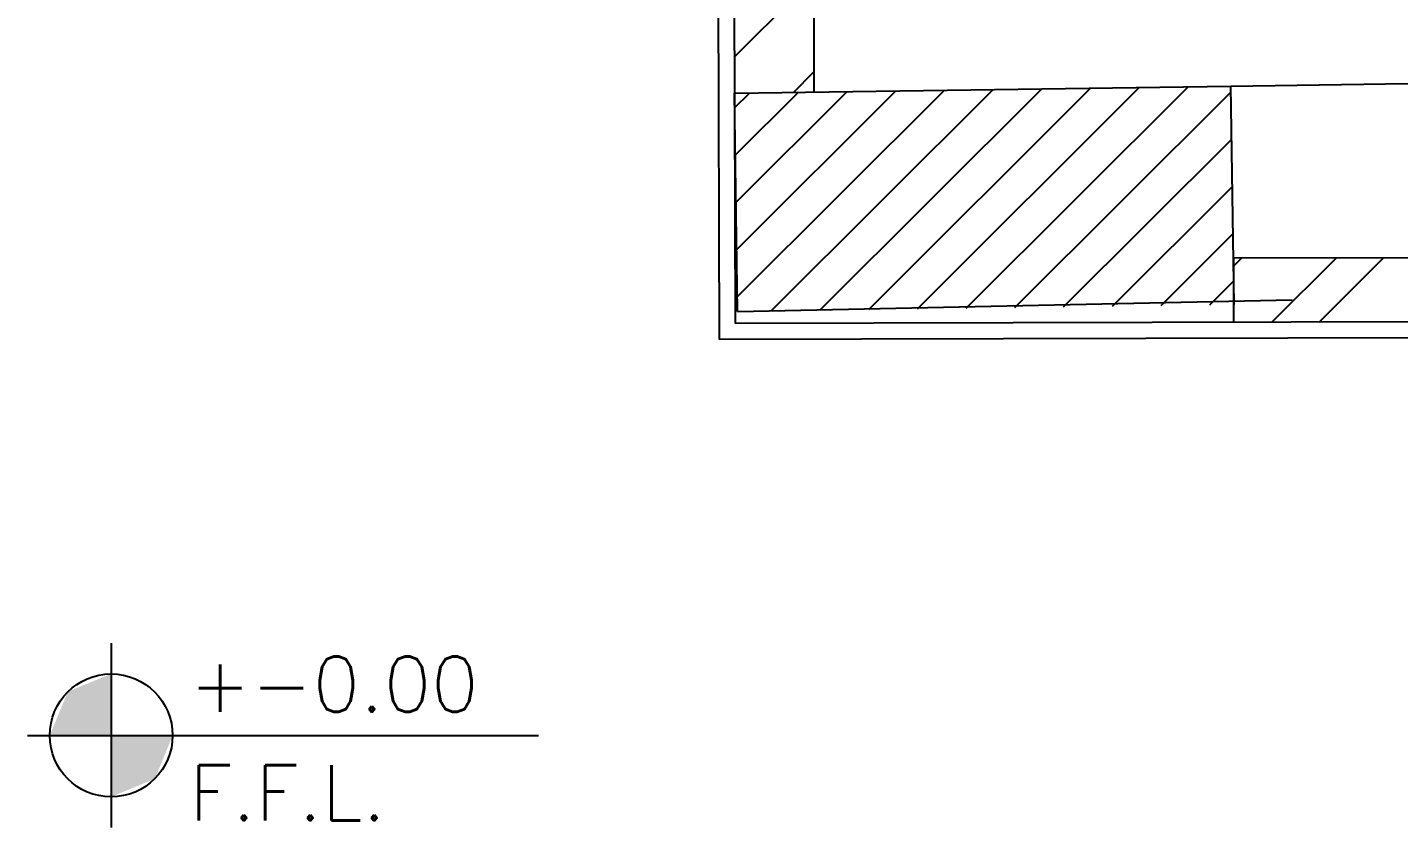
# Model space of a CAD drawing. Header units: inches. Extents: x 54 to 199, y 70 to 109.
# Drawn here: x 134.557 to 137.124, y 77.112 to 78.61 of the extents above; entities that cross this region are included whole.
import ezdxf
from ezdxf.enums import TextEntityAlignment as Align

# ---------------------------------------------------------------- set-up
doc = ezdxf.new("R2010")
doc.units = ezdxf.units.IN
doc.header["$MEASUREMENT"] = 0
for name, color, linetype in [('A2- Plans$0$WALL-AR', 7, 'Continuous'), ('col-hat', 2, 'Continuous'), ('columns', 6, 'Continuous'), ('FINISH-AR', 252, 'Continuous'), ('HATCH-AR', 251, 'Continuous'), ('WALL-AR', 7, 'Continuous')]:
    doc.layers.add(name, color=color, linetype=linetype)
doc.layers.add('GOLDCLADDING', color=7, linetype='Continuous', true_color=0xffc20a)
doc.styles.add('ROMANS', font='romans.shx')

# ---------------------------------------------------------------- blocks, each defined once
blk = doc.blocks.new('GRWRFHRH')
at = {"color": 252}
for p, q in [((-4.0914, 5.409), (-3.0526, 5.4306)), ((-5.2639, 4.7882, 0), (-5.2639, 4.4431, 0)), ((-5.4208, 4.6156, 0), (-4.4637, 4.6156, 0))]:
    blk.add_line(p, q, dxfattribs=at)
blk.add_circle((-5.2639, 4.6156, 0), 0.115, dxfattribs=at)
for points in [[(-5.2639, 4.7307, 0), (-5.2639, 4.6156, 0), (-5.3448, 4.6978, 0), (-5.3789, 4.6156, 0)], [(-5.2639, 4.7307, 0), (-5.2639, 4.7307, 0), (-5.2639, 4.6156, 0), (-5.2639, 4.7307, 0)], [(-5.2639, 4.6156, 0), (-5.2639, 4.7307, 0), (-5.2639, 4.7307, 0), (-5.2639, 4.6156, 0)], [(-5.2639, 4.7307, 0), (-5.2639, 4.6156, 0), (-5.2639, 4.7307, 0)], [(-5.1489, 4.6156, 0), (-5.2639, 4.6156, 0), (-5.1817, 4.5347, 0), (-5.2639, 4.5006, 0)]]:
    blk.add_solid(points, dxfattribs=at)
at = {"layer": 'A2- Plans$0$WALL-AR', "color": 252}
blk.add_line((-3.1675, 5.8304), (-0.6096, 5.8708), dxfattribs=at)
at = {"layer": 'col-hat', "color": 252, "linetype": 'Continuous'}
for p, q in [((-3.7544, 5.4138), (-3.339, 5.828)), ((-3.6632, 5.4151), (-3.2478, 5.8293)), ((-4.0968, 5.7898), (-4.0688, 5.8177)), ((-4.0956, 5.7014), (-3.9776, 5.8189)), ((-4.0943, 5.6129), (-3.8864, 5.8202)), ((-4.093, 5.5245), (-3.7952, 5.8215)), ((-4.0918, 5.4361), (-3.7039, 5.8228)), ((-4.0281, 5.4099), (-3.6127, 5.8241)), ((-3.9369, 5.4112), (-3.5215, 5.8254)), ((-3.8457, 5.4125), (-3.4302, 5.8267)), ((-3.572, 5.4164), (-3.1673, 5.8198)), ((-3.4807, 5.4177), (-3.1661, 5.7314)), ((-3.3895, 5.419), (-3.1648, 5.643)), ((-3.2983, 5.4202), (-3.1636, 5.5546)), ((-3.207, 5.4215), (-3.1623, 5.4661))]:
    blk.add_line(p, q, dxfattribs=at)
at = {"layer": 'columns', "color": 252}
for p, q in [((-4.0972, 5.8173), (-3.1675, 5.8304)), ((-3.1617, 5.4222), (-3.1675, 5.8304)), ((-4.0914, 5.409), (-4.0972, 5.8173))]:
    blk.add_line(p, q, dxfattribs=at)
at = {"layer": 'FINISH-AR', "color": 252}
for p in [(-4.1411, 9.9411), (2.2376, 5.3696)]:
    blk.add_line(p, (-4.1256, 5.3566), dxfattribs=at)
at = {"layer": 'HATCH-AR', "color": 252, "linetype": 'Continuous'}
for p, q in [((-4.0974, 5.8848, 0), (-3.9486, 6.0336, 0)), ((-3.9866, 5.8188, 0), (-3.9483, 5.8571, 0)), ((-3.1627, 5.4937, 0), (-3.1478, 5.5086, 0)), ((-3.0909, 5.3887, 0), (-2.9706, 5.5089, 0)), ((-3.0023, 5.3889, 0), (-2.8821, 5.5091, 0))]:
    blk.add_line(p, q, dxfattribs=at)
at = {"layer": 'HATCH-AR', "color": 252}
blk.add_line((-3.1629, 5.5086), (-3.1627, 5.3886), dxfattribs=at)
at = {"layer": 'WALL-AR', "color": 252}
for p, q in [((-4.1111, 9.9412), (-4.0957, 5.3866)), ((-3.9535, 9.8429), (-3.9483, 5.8194)), ((2.0891, 5.5193), (-3.1629, 5.5086)), ((2.2079, 5.3996), (-4.0957, 5.3866))]:
    blk.add_line(p, q, dxfattribs=at)
at = {"color": 252, "style": 'ROMANS'}
for p in [(-5.1176, 7.4592, 0), (3.1653, 4.7064, 0), (-5.1176, 4.6287, 0)]:
    blk.add_attdef('ELEV', text='', height=0.1035, dxfattribs=at).set_placement(p, align=Align.BOTTOM_LEFT)
for p in [(-5.1176, 7.3903, 0), (3.1653, 4.6376, 0), (-5.1176, 4.5599, 0)]:
    blk.add_attdef('LEVEL', text='', height=0.1035, dxfattribs=at).set_placement(p, align=Align.TOP_LEFT)

msp = doc.modelspace()

# ---------------------------------------------------------------- block references
at = {"layer": 'GOLDCLADDING'}
ref = msp.add_blockref('GRWRFHRH', (139.9781, 72.6693, 0), dxfattribs=at)
ref.add_attrib('ELEV', '+-0.00', dxfattribs={"layer": '0', "color": 252, "height": 0.10354, "style": 'ROMANS'}).set_placement((134.8606, 77.298, 0), align=Align.BOTTOM_LEFT)
ref.add_attrib('LEVEL', 'F.F.L.', dxfattribs={"layer": '0', "color": 252, "height": 0.10354, "style": 'ROMANS'}).set_placement((134.8606, 77.2292, 0), align=Align.TOP_LEFT)

doc.saveas('drawing.dxf')
